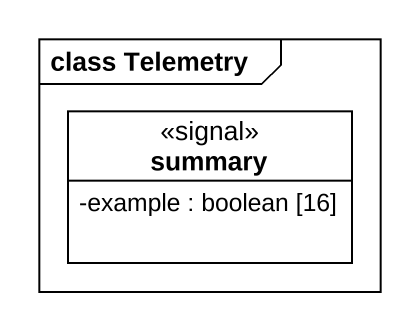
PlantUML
@startuml
mainframe class Telemetry
hide circle
hide empty members
skinparam classAttributeIconSize 0
class summary <<signal>> {
  -example : boolean [16]
}
@enduml
